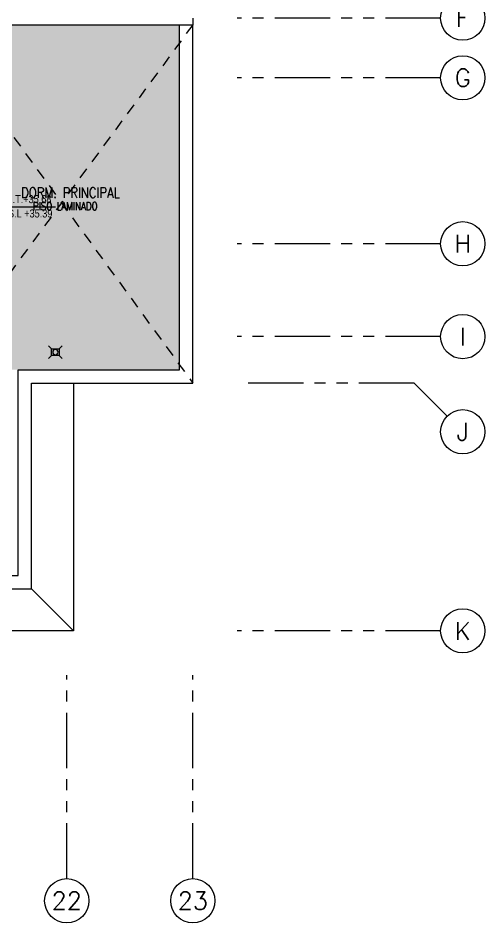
# Model space of a CAD drawing. Header units: millimetres. Extents: x 3765 to 3833, y 1327 to 1657.
# Drawn here: x 3816.55 to 3821.82, y 1378.44 to 1388.66 of the extents above; entities that cross this region are included whole.
import ezdxf
from ezdxf.enums import TextEntityAlignment as Align

# ---------------------------------------------------------------- set-up
doc = ezdxf.new("R2010")
doc.units = ezdxf.units.MM
for name, pattern in [('HIDDEN2', [0.1875, 0.125, -0.0625]), ('PHANTOM', [63.5, 31.75, -6.35, 6.35, -6.35, 6.35, -6.35]), ('PHANTOM2', [1.25, 0.625, -0.125, 0.125, -0.125, 0.125, -0.125])]:
    doc.linetypes.add(name, pattern=pattern)
doc.layers.get('0').update_dxf_attribs({"color": 251, "lineweight": 9})
for name, color, linetype, lineweight in [('A-COTAS EXT', 251, 'Continuous', 13), ('A-EJES', 251, 'PHANTOM', 13), ('A-JARDIN', 251, 'Continuous', 13), ('A-LINEAS', 251, 'Continuous', 13), ('A-MURO BAJO', 251, 'Continuous', 13), ('A-NIVELES-NPT', 251, 'Continuous', 13), ('A-PROYECCIONES', 251, 'HIDDEN2', 13), ('A-TEXTO-ACABADO PISO', 251, 'Continuous', 13), ('A-TEXTO-AMBIENTE', 251, 'Continuous', 13), ('A_30_DispositivosSanit', 251, 'Continuous', 13), ('A_50_TextoAmbiente', 251, 'Continuous', 13), ('DLP_MURO ALTO', 251, 'Continuous', 13)]:
    doc.layers.add(name, color=color, linetype=linetype, lineweight=lineweight)
doc.styles.add('R80', font='ARIALN.TTF', dxfattribs={"height": 2.03})
doc.styles.add('ROMANS', font='romans.shx', dxfattribs={"width": 0.8})

# ---------------------------------------------------------------- blocks, each defined once
blk = doc.blocks.new('TEXTO AMBIENTES P11')
at = {"layer": 'A-TEXTO-ACABADO PISO', "insert": (47.258, -9.005), "char_height": 0.09, "attachment_point": 2, "rotation": 360, "style": 'ROMANS'}
blk.add_mtext_dynamic_manual_height_columns('PISO LAMINADO', width=1.20225, gutter_width=12.5, heights=[0], dxfattribs=at)
at = {"layer": 'A-TEXTO-AMBIENTE', "style": 'ROMANS', "width": 0.8}
blk.add_text('DORM. PRINCIPAL', height=0.12, dxfattribs=at).set_placement((47.317, -8.958), align=Align.CENTER)
blk = doc.blocks.new('DPTO 65_D2')
at = {"layer": 'A-MURO BAJO', "color": 8}
for p, q in [((1.5, 6.375), (-7.025, 6.375)), ((-7.025, 6.375), (-7.025, 4.05)), ((1.5, 6.225), (-6.875, 6.225)), ((-6.875, 6.225), (-6.875, 3.9)), ((-7.025, 4.05), (-8.85, 4.05)), ((-8.85, 4.05), (-8.85, 0)), ((-6.875, 3.9), (-8.7, 3.9)), ((-8.7, 3.9), (-8.7, 0))]:
    blk.add_line(p, q, dxfattribs=at)
at = {"layer": 'A-PROYECCIONES', "color": 8}
blk.add_line((-5.9, 0), (-8.85, 4.05), dxfattribs=at)
blk.add_lwpolyline([(-8.85, 0), (-4.15, 6.375)], dxfattribs=at)
at = {"layer": 'DLP_MURO ALTO', "color": 8}
for p in [(-5.9, 0), (-8.85, -0.075)]:
    blk.add_line(p, (-8.85, 0), dxfattribs=at)
blk = doc.blocks.new('TC_P11')
at = {"rotation": 180}
blk.add_blockref('DPTO 65_D2', (41.2, -45.95), dxfattribs=at)
at = {"layer": 'A-LINEAS'}
blk.add_line((48.7, -52.8), (48.225, -52.325), dxfattribs=at)
blk.add_lwpolyline([(48.7, -50), (48.7, -52.8), (34.95, -52.8), (34.95, -52.325)], dxfattribs=at)
blk = doc.blocks.new('Ejes_Torre C')
at = {"layer": 'A-COTAS EXT'}
blk.add_line((52.55, 2.8), (52.923, 2.427), dxfattribs=at)
at = {"layer": 'A-EJES', "linetype": 'PHANTOM2'}
for points in [[(52.85, 6.925), (50.55, 6.925)], [(52.85, 6.25), (50.55, 6.25)], [(52.85, 4.375), (50.55, 4.375)], [(52.85, 3.325), (50.55, 3.325)], [(52.55, 2.8), (50.55, 2.8)], [(52.85, 0), (50.55, 0)], [(48.625, -2.8), (48.625, -0.5)], [(50.05, -2.8), (50.05, -0.5)]]:
    blk.add_lwpolyline(points, dxfattribs=at)
at = {"layer": 'A-EJES', "linetype": 'Continuous'}
for centre in [(53.1, 6.925), (53.1, 6.25), (53.1, 4.375), (53.1, 3.325), (53.1, 2.25), (53.1, 0), (48.625, -3.05), (50.05, -3.05)]:
    blk.add_circle(centre, 0.25, dxfattribs=at)
at = {"layer": 'A-EJES', "linetype": 'Continuous', "style": 'ROMANS'}
for s, p in [('F', (53.1, 6.925)), ('G', (53.1, 6.25)), ('H', (53.1, 4.375)), ('I', (53.1, 3.325)), ('J', (53.1, 2.25)), ('K', (53.1, 0))]:
    blk.add_text(s, height=0.2, rotation=0, dxfattribs=at).set_placement(p, align=Align.MIDDLE_CENTER)
for s, p in [('22', (48.625, -3.05)), ('23', (50.05, -3.05))]:
    blk.add_text(s, height=0.2, dxfattribs=at).set_placement(p, align=Align.MIDDLE_CENTER)
blk = doc.blocks.new('SIM NIVEL PLANTA')
at = {"linetype": 'Continuous'}
h = blk.add_hatch(dxfattribs=at)
h.set_pattern_fill('_USER', color=0, scale=0.089997, angle=45, style=0, pattern_type=0)
h.set_pattern_definition([(45, (31854.49523, 23864.84028), (-0.06363728001, 0.06363728001), [])])
h.paths.add_polyline_path([(-17.33, 0), (-15.98, 0, 0.409209), (-17.33, 1.33)])
h.paths.add_polyline_path([(-18.68, 0, 0.004279), (-18.68, -0.02, 0.414214), (-17.33, -1.37), (-17.33, 0)])
at = {"color": 0}
for p, q in [((-17.33, -3.58), (-17.33, 3.34)), ((-2, 0), (-20, 0))]:
    blk.add_line(p, q, dxfattribs=at)
at = {"color": 0, "linetype": 'Continuous'}
blk.add_circle((-17.33, -0.02), 1.35, dxfattribs=at)
at = {"color": 0, "style": 'R80'}
blk.add_attdef('N.P.T.+0.00', text='', height=1.8, dxfattribs=at).set_placement((-8.87, 1.77), align=Align.MIDDLE_CENTER)
blk = doc.blocks.new('NIVELES')
at = {"layer": 'A-NIVELES-NPT'}
ref = blk.add_blockref('SIM NIVEL PLANTA', (21.599, -108.586, 0), dxfattribs=dict(at, xscale=0.05, yscale=0.05, zscale=0.05))
ref.add_attrib('N.P.T.+0.00', 'N.J.T.+35.68', dxfattribs={"layer": '0', "height": 0.09, "style": 'R80'}).set_placement((21.155, -108.497, 0), align=Align.MIDDLE_CENTER)
at = {"layer": 'A-NIVELES-NPT', "insert": (20.858, -108.614, 0), "char_height": 0.09, "attachment_point": 1, "style": 'R80'}
blk.add_mtext_dynamic_manual_height_columns('N.S.L +35.39', width=0.60941, gutter_width=12.5, heights=[0], dxfattribs=at)
blk = doc.blocks.new('0-sumidero')
for p, q in [((-0.042, 0.038), (-0.076, 0.072)), ((0.043, 0.038), (-0.042, 0.038)), ((-0.042, 0.038), (-0.042, -0.037)), ((0.043, 0.038), (0.078, 0.072)), ((0.043, -0.037), (0.043, 0.038)), ((-0.042, -0.037), (-0.076, -0.071)), ((-0.042, -0.037), (0.043, -0.037)), ((0.043, -0.037), (0.078, -0.071))]:
    blk.add_line(p, q)
blk.add_circle((0, 0), 0.0303)
blk = doc.blocks.new('sum')
at = {"layer": 'A_30_DispositivosSanit', "rotation": 45.00000007321594}
blk.add_blockref('0-sumidero', (0, 0), dxfattribs=at)
blk = doc.blocks.new('IS-pluviales_26.03.2025')
at = {"layer": 'A_30_DispositivosSanit', "xscale": -1, "rotation": 44.57854980580317}
blk.add_blockref('sum', (-0.202, -110.65, 0), dxfattribs=at)

msp = doc.modelspace()

# ---------------------------------------------------------------- block references
at = {"layer": 'A_50_TextoAmbiente'}
msp.add_blockref('TEXTO AMBIENTES P11', (3769.822, 1395.588), dxfattribs=at)

# ---------------------------------------------------------------- next in the draw order: block references
msp.add_blockref('TC_P11', (3768.472, 1434.538))

# ---------------------------------------------------------------- next in the draw order: hatches: boundary and pattern name
at = {"layer": 'A-JARDIN', "ltscale": 0.5}
h = msp.add_hatch(dxfattribs=at)
h.set_pattern_fill('AR-SAND', color=256, scale=0.0025)
h.set_pattern_definition([(37.5, (3772.7221, 1459.53793), (-0.00400008, 0.12235331), [0, -0.09652, 0, -0.10795, 0, -0.1031875]), (7.5, (3772.7221, 1459.53793), (0.11238082, 0.17920628), [0, -0.05207, 0, -0.086995, 0, -0.0333375]), (327.5, (3772.644, 1459.53793), (0.19774809, 0.0003593), [0, -0.03175, 0, -0.1143, 0, -0.149225]), (317.5, (3772.644, 1459.53793), (0.1908891, 0.05573233), [0, -0.015875, 0, -0.07493, 0, -0.085725])])
h.paths.add_polyline_path([(3818.372, 1392.638), (3818.372, 1388.738), (3815.572, 1388.738), (3815.572, 1391.288), (3813.822, 1391.288), (3813.822, 1392.338), (3813.822, 1392.338), (3813.822, 1392.638)])
h.paths.add_polyline_path([(3818.372, 1384.688), (3818.372, 1388.588), (3815.572, 1388.588), (3815.572, 1386.038), (3813.822, 1386.038), (3813.822, 1384.988), (3813.822, 1384.988), (3813.822, 1384.688), (3816.547, 1384.688)])
h.paths.add_polyline_path([(3795.652, 1394.963), (3795.652, 1390.813), (3796.222, 1390.813), (3796.222, 1389.413), (3798.672, 1389.413), (3798.672, 1389.263), (3798.672, 1389.263), (3798.672, 1390.413), (3799.322, 1390.413), (3799.322, 1390.138), (3801.722, 1390.138), (3801.722, 1392.138), (3796.652, 1392.138), (3796.652, 1394.963)])
h.paths.add_polyline_path([(3795.652, 1387.913), (3797.944, 1387.913), (3798.222, 1387.913), (3798.222, 1386.913), (3799.322, 1386.913), (3799.322, 1387.238), (3801.772, 1387.238), (3801.772, 1385.188), (3796.652, 1385.188), (3796.652, 1382.363), (3795.652, 1382.363)])

# ---------------------------------------------------------------- next in the draw order: block references
msp.add_blockref('NIVELES', (3795.472, 1495.114, 0))
at = {"layer": 'A-EJES'}
msp.add_blockref('Ejes_Torre C', (3768.472, 1381.738), dxfattribs=at)
at = {"layer": 'A_30_DispositivosSanit'}
msp.add_blockref('IS-pluviales_26.03.2025', (3817.171, 1495.538, 0), dxfattribs=at)

doc.saveas('drawing.dxf')
